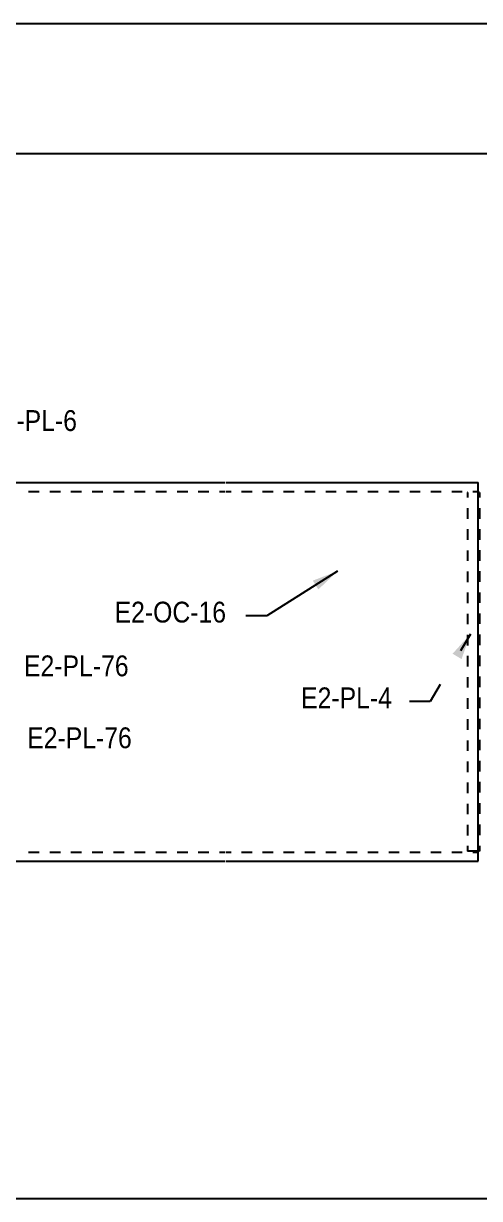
# Model space of a CAD drawing. Header units: millimetres. Extents: x 67 to 383, y 106 to 148.
# Drawn here: x 273.99 to 281.03, y 129.8 to 147.94 of the extents above; entities that cross this region are included whole.
import ezdxf

# ---------------------------------------------------------------- set-up
doc = ezdxf.new("R2010")
doc.units = ezdxf.units.MM
doc.linetypes.add('XKITLINE00', pattern=[0])
doc.styles.add('ARIAL', font='ARIAL.TTF')

msp = doc.modelspace()

# ---------------------------------------------------------------- linework, layer by layer
at = {"color": 5, "linetype": 'XKITLINE00'}
msp.add_line((233.084, 147.943), (299.851, 147.943), dxfattribs=at)
at = {"linetype": 'XKITLINE00'}
for p, q in [((273, 145.933), (297.899, 145.933)), ((274.065, 140.717), (274.229, 140.717)), ((274.393, 140.717), (274.557, 140.717)), ((274.72, 140.717), (274.884, 140.717)), ((275.048, 140.717), (275.212, 140.717)), ((275.375, 140.717), (275.539, 140.717)), ((275.703, 140.717), (275.867, 140.717)), ((276.03, 140.717), (276.194, 140.717)), ((276.358, 140.717), (276.522, 140.717)), ((276.685, 140.717), (276.849, 140.717)), ((277.013, 140.717), (277.095, 140.717)), ((277.111, 140.717), (277.192, 140.717)), ((277.354, 140.717), (277.516, 140.717)), ((277.679, 140.717), (277.841, 140.717)), ((278.003, 140.717), (278.165, 140.717)), ((278.328, 140.717), (278.49, 140.717)), ((278.652, 140.717), (278.814, 140.717)), ((278.976, 140.717), (279.139, 140.717)), ((279.301, 140.717), (279.463, 140.717)), ((279.625, 140.717), (279.788, 140.717)), ((279.95, 140.717), (280.112, 140.717)), ((280.274, 140.717), (280.436, 140.717)), ((280.599, 140.717), (280.761, 140.717)), ((280.846, 140.702), (280.84, 140.702)), ((280.84, 140.702), (280.84, 140.621)), ((280.923, 140.717), (281.004, 140.717)), ((281.026, 140.702), (281.026, 140.621)), ((280.84, 140.458), (280.84, 140.295)), ((281.026, 140.458), (281.026, 140.296)), ((280.84, 140.132), (280.84, 139.969)), ((281.026, 140.133), (281.026, 139.971)), ((280.84, 139.806), (280.84, 139.643)), ((281.026, 139.808), (281.026, 139.646)), ((278.836, 139.485), (277.744, 138.797)), ((280.84, 139.48), (280.84, 139.317)), ((281.026, 139.483), (281.026, 139.32)), ((280.84, 139.154), (280.84, 138.991)), ((281.026, 139.158), (281.026, 138.995)), ((280.84, 138.828), (280.84, 138.665)), ((281.026, 138.833), (281.026, 138.67)), ((277.744, 138.797), (277.422, 138.797)), ((280.886, 138.514), (280.731, 138.254)), ((280.84, 138.502), (280.84, 138.339)), ((281.026, 138.508), (281.026, 138.345)), ((280.84, 138.176), (280.84, 138.013)), ((281.026, 138.183), (281.026, 138.02)), ((280.421, 137.733), (280.266, 137.472)), ((280.84, 137.85), (280.84, 137.687)), ((281.026, 137.857), (281.026, 137.695)), ((280.266, 137.472), (279.944, 137.472)), ((280.84, 137.524), (280.84, 137.361)), ((281.026, 137.532), (281.026, 137.37)), ((280.84, 137.198), (280.84, 137.035)), ((281.026, 137.207), (281.026, 137.045)), ((280.84, 136.872), (280.84, 136.709)), ((281.026, 136.882), (281.026, 136.72)), ((280.84, 136.546), (280.84, 136.383)), ((281.026, 136.557), (281.026, 136.394)), ((280.84, 136.22), (280.84, 136.057)), ((281.026, 136.232), (281.026, 136.151)), ((281.026, 136.151), (281.026, 136.068)), ((280.84, 135.894), (280.84, 135.731)), ((281.026, 135.903), (281.026, 135.738)), ((280.84, 135.568), (280.84, 135.405)), ((281.026, 135.573), (281.026, 135.408)), ((280.84, 135.242), (280.84, 135.161)), ((281.026, 135.243), (281.026, 135.161)), ((274.065, 135.146), (274.229, 135.146)), ((274.393, 135.146), (274.557, 135.146)), ((274.72, 135.146), (274.884, 135.146)), ((275.048, 135.146), (275.212, 135.146)), ((275.375, 135.146), (275.539, 135.146)), ((275.703, 135.146), (275.867, 135.146)), ((276.03, 135.146), (276.194, 135.146)), ((276.358, 135.146), (276.522, 135.146)), ((276.685, 135.146), (276.849, 135.146)), ((277.013, 135.146), (277.095, 135.146)), ((277.111, 135.146), (277.192, 135.146)), ((277.354, 135.146), (277.516, 135.146)), ((277.679, 135.146), (277.841, 135.146)), ((278.003, 135.146), (278.165, 135.146)), ((278.328, 135.146), (278.49, 135.146)), ((278.652, 135.146), (278.814, 135.146)), ((278.976, 135.146), (279.139, 135.146)), ((279.301, 135.146), (279.463, 135.146)), ((279.625, 135.146), (279.788, 135.146)), ((279.95, 135.146), (280.112, 135.146)), ((280.274, 135.146), (280.436, 135.146)), ((280.599, 135.146), (280.761, 135.146)), ((281.004, 135.161), (280.843, 135.161)), ((280.923, 135.146), (281.004, 135.146)), ((273, 129.797), (297.899, 129.797))]:
    msp.add_line(p, q, dxfattribs=at)
at = {"color": 2, "linetype": 'XKITLINE00'}
for p, q in [((272.648, 140.857), (277.095, 140.857)), ((277.111, 140.857), (281.004, 140.857)), ((281.004, 135.006), (281.004, 140.857)), ((281.026, 140.702), (281.004, 140.702)), ((281.026, 135.161), (281.004, 135.161)), ((272.648, 135.006), (277.095, 135.006)), ((277.111, 135.006), (281.004, 135.006))]:
    msp.add_line(p, q, dxfattribs=at)
at = {"linetype": 'Continuous'}
for points in [[(278.836, 139.485), (278.539, 139.203), (278.836, 139.485), (278.453, 139.339)], [(280.886, 138.514), (280.749, 138.128), (280.886, 138.514), (280.611, 138.21)]]:
    msp.add_solid(points, dxfattribs=at)

# ---------------------------------------------------------------- texts
at = {"color": 3, "style": 'ARIAL', "width": 0.85}
for s, p in [('E2-PL-6', (273.411, 141.65)), ('E2-OC-16', (275.394, 138.692)), ('E2-PL-76', (273.996, 137.862)), ('E2-PL-4', (278.273, 137.368)), ('E2-PL-76', (274.045, 136.751))]:
    msp.add_text(s, height=0.3218, dxfattribs=at).set_placement(p)

doc.saveas('drawing.dxf')
